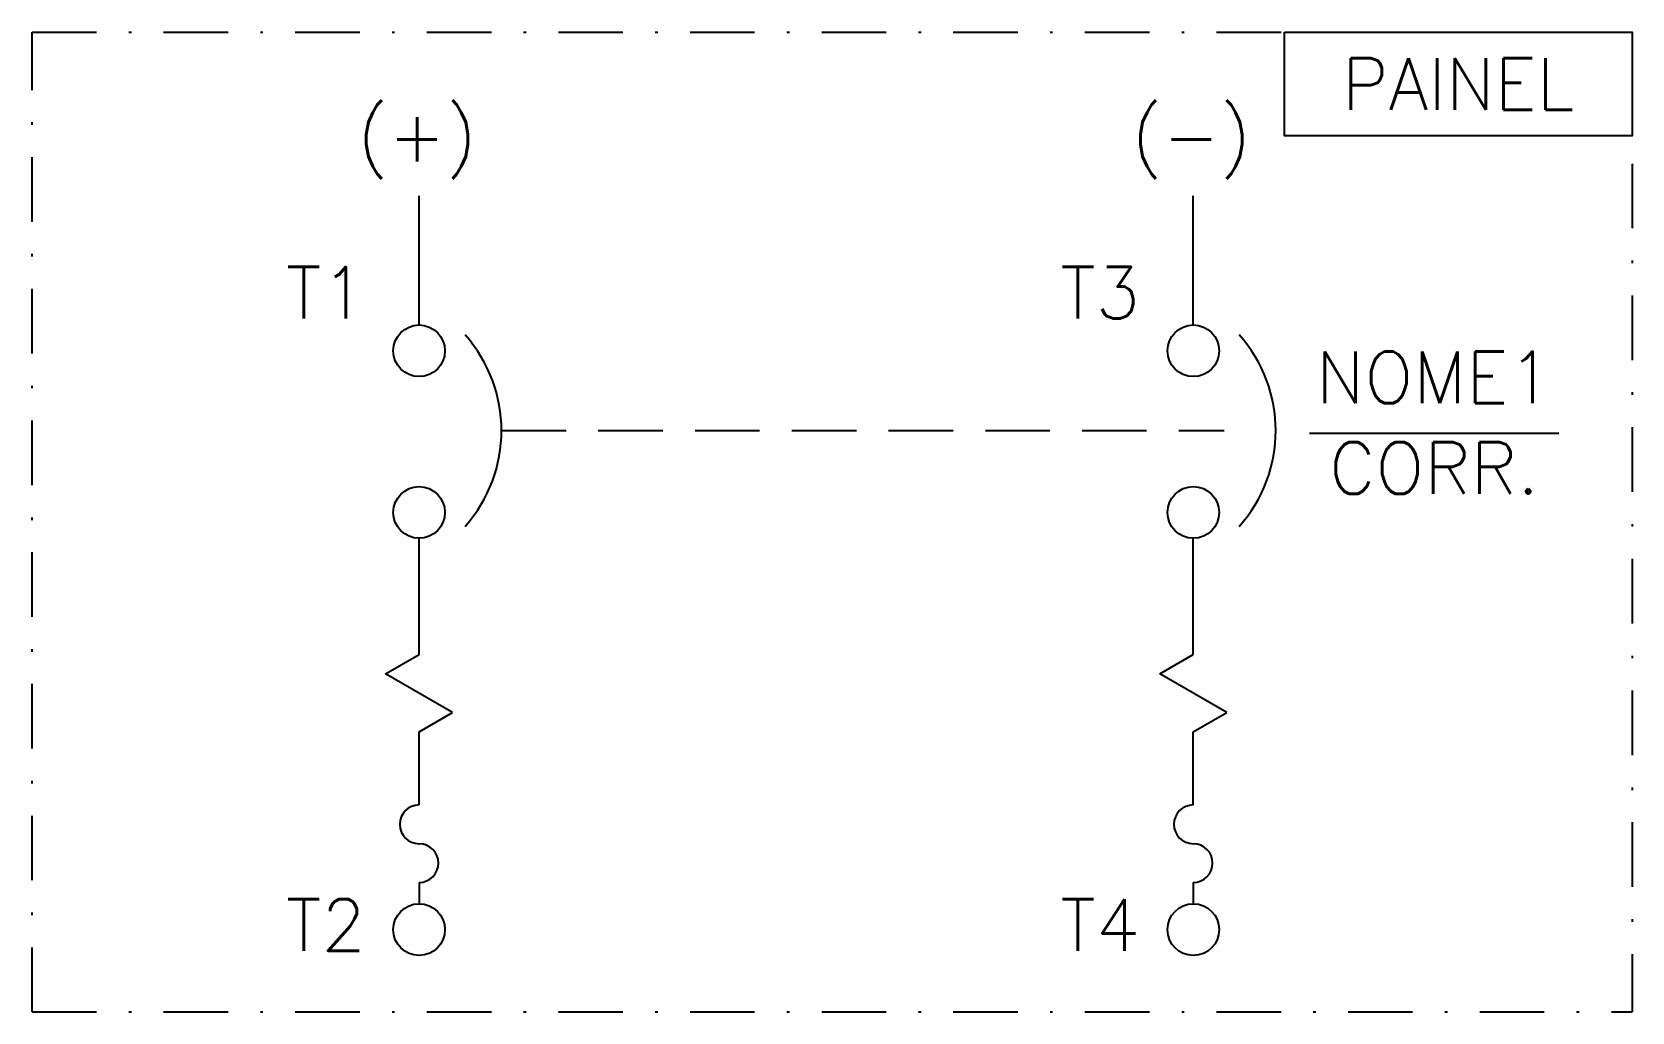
# Model space of a CAD drawing. Header units: millimetres. Extents: x 1462.1 to 1524.1, y 1153.8 to 1191.8.
import ezdxf
from ezdxf.enums import TextEntityAlignment as Align

# ---------------------------------------------------------------- set-up
doc = ezdxf.new("R2010")
doc.units = ezdxf.units.MM
doc.linetypes.add('DASHDOT', pattern=[1, 0.5, -0.25, 0, -0.25])
doc.linetypes.add('HIDDEN', pattern=[0.375, 0.25, -0.125])
doc.styles.add('ROMANS', font='romans.shx')

msp = doc.modelspace()

# ---------------------------------------------------------------- linework, layer by layer
at = {"color": 7, "linetype": 'DASHDOT', "ltscale": 5}
for p, q in [((1462.071, 1191.787), (1524.071, 1191.787)), ((1462.071, 1153.842), (1462.071, 1191.787)), ((1524.071, 1191.787), (1524.071, 1153.842)), ((1462.071, 1153.842), (1524.071, 1153.842))]:
    msp.add_line(p, q, dxfattribs=at)
at = {"color": 7}
msp.add_line((1511.572, 1176.256), (1521.238, 1176.256), dxfattribs=at)
at = {"linetype": 'Continuous'}
for p, q in [((1477.071, 1167.684), (1477.071, 1172.184)), ((1507.071, 1167.684), (1507.071, 1172.184)), ((1475.772, 1166.934), (1477.071, 1167.684)), ((1505.772, 1166.934), (1507.071, 1167.684)), ((1478.37, 1165.434), (1475.772, 1166.934)), ((1508.37, 1165.434), (1505.772, 1166.934)), ((1477.071, 1164.684), (1478.37, 1165.434)), ((1507.071, 1164.684), (1508.37, 1165.434)), ((1477.071, 1161.857), (1477.071, 1164.684)), ((1507.071, 1161.857), (1507.071, 1164.684))]:
    msp.add_line(p, q, dxfattribs=at)
for p, q in [((1477.071, 1158.857), (1477.071, 1158.031)), ((1507.071, 1158.857), (1507.071, 1158.031))]:
    msp.add_line(p, q)
msp.add_lwpolyline([(1510.601, 1191.787), (1524.071, 1191.787), (1524.071, 1187.766), (1510.601, 1187.766)], close=True)
at = {"color": 7, "flags": 128}
for points in [[(1477.071, 1180.443), (1477.071, 1185.443)], [(1507.071, 1180.443), (1507.071, 1185.443)]]:
    msp.add_lwpolyline(points, dxfattribs=at)
at = {"color": 7, "linetype": 'HIDDEN', "ltscale": 10, "flags": 128}
msp.add_lwpolyline([(1480.264, 1176.352), (1508.264, 1176.352)], dxfattribs=at)
at = {"linetype": 'Continuous'}
for centre in [(1477.071, 1179.443), (1507.071, 1179.443), (1477.071, 1173.184), (1507.071, 1173.184), (1477.071, 1157.031), (1507.071, 1157.031)]:
    msp.add_circle(centre, 1, dxfattribs=at)
for centre, radius, start, end in [((1474.683, 1176.352), 5.581, 318.30629, 41.69371), ((1504.683, 1176.352), 5.581, 318.30629, 41.69371), ((1477.071, 1161.107), 0.75, 90, 270), ((1507.071, 1161.107), 0.75, 90, 270), ((1477.071, 1159.607), 0.75, 270, 90), ((1507.071, 1159.607), 0.75, 270, 90)]:
    msp.add_arc(centre, radius, start, end, dxfattribs=at)

# ---------------------------------------------------------------- texts
at = {"style": 'ROMANS'}
for s, p in [('(+)', (1476.992, 1186.772)), ('(-)', (1506.992, 1186.772))]:
    msp.add_text(s, height=2, dxfattribs=at).set_placement(p, align=Align.CENTER)
at = {"style": 'ROMANS', "flags": 4}
msp.add_attdef('PAINEL', text='PAINEL', height=2, dxfattribs=at).set_placement((1517.336, 1189.777), align=Align.MIDDLE_CENTER)
for tag, text, p in [('T1', 'T1', (1475.002, 1181.69)), ('T3', 'T3', (1505.002, 1181.69)), ('T2', 'T2', (1475.002, 1157.216)), ('T4', 'T4', (1505.002, 1157.216))]:
    msp.add_attdef(tag, text=text, height=2, dxfattribs=at).set_placement(p, align=Align.MIDDLE_RIGHT)
at = {"lineweight": -3, "style": 'ROMANS'}
for tag, p in [('NOME1', (1516.405, 1178.415)), ('CORR.', (1516.405, 1174.906))]:
    msp.add_attdef(tag, text='', height=2, dxfattribs=at).set_placement(p, align=Align.MIDDLE_CENTER)

doc.saveas('drawing.dxf')
